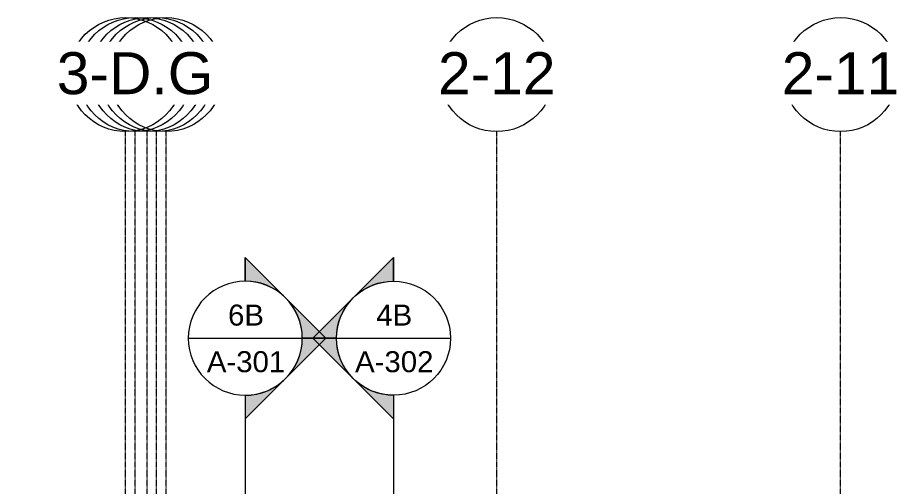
# Model space of a CAD drawing. Header units: inches. Extents: x 20230 to 40520, y -638 to 835.
# Drawn here: x 25745 to 26487, y 373 to 768 of the extents above; entities that cross this region are included whole.
import ezdxf

# ---------------------------------------------------------------- set-up
doc = ezdxf.new("R2010")
doc.units = ezdxf.units.IN
doc.header["$MEASUREMENT"] = 0
doc.linetypes.add('Grid Line 1_2_', pattern=[0.875, 0.5, -0.125, 0.125, -0.125])
for name, color, linetype, lineweight in [('G-ANNO-SYMB', 111, 'Continuous', 9), ('S-GRID', 1, 'Continuous', 9), ('S-GRID-IDEN', 1, 'Continuous', 9)]:
    doc.layers.add(name, color=color, linetype=linetype, lineweight=lineweight)
doc.styles.add('Arial_1', font='arial.ttf', dxfattribs={"height": 35.407186})
doc.styles.add('Arial_2', font='arial.ttf', dxfattribs={"height": 17.703593})

# ---------------------------------------------------------------- blocks, each defined once
blk = doc.blocks.new('Grid - Grid Head - Circle-14747-Elevation - South')
at = {"layer": 'S-GRID-IDEN'}
blk.add_circle((23085.89, 719.89), 48, dxfattribs=at)
blk = doc.blocks.new('Section - Section Head - Filled-1526-Elevation - South')
at = {"layer": 'G-ANNO-SYMB'}
h = blk.add_hatch(color=256, dxfattribs=at)
edge = h.paths.add_edge_path(flags=0)
edge.add_arc((22874.16, 497.8), 48.06, 47.9216, 90)
edge.add_line((22874.16, 545.86), (22874.16, 565.68))
edge.add_line((22874.16, 565.68), (22906.36, 533.47))
h = blk.add_hatch(color=256, dxfattribs=at)
edge = h.paths.add_edge_path(flags=0)
edge.add_line((22908.1, 531.74), (22942.04, 497.8))
edge.add_line((22942.04, 497.8), (22922.16, 497.8))
edge.add_arc((22874.16, 497.8), 48, 360, 405)
h = blk.add_hatch(color=256, dxfattribs=at)
edge = h.paths.add_edge_path(flags=0)
edge.add_arc((22874.16, 497.8), 48, 315, 360)
edge.add_line((22922.16, 497.8), (22942.04, 497.8))
edge.add_line((22942.04, 497.8), (22908.1, 463.85))
h = blk.add_hatch(color=256, dxfattribs=at)
edge = h.paths.add_edge_path(flags=0)
edge.add_line((22906.36, 462.12), (22874.16, 429.91))
edge.add_line((22874.16, 429.91), (22874.16, 449.73))
edge.add_arc((22874.16, 497.8), 48.06, 270, 312.0784)
for p, q in [((22942.04, 497.8), (22874.16, 565.68)), ((22874.16, 545.8), (22874.16, 565.68)), ((22906.36, 533.47), (22874.16, 565.68)), ((22874.16, 565.68), (22874.16, 545.86)), ((22942.04, 497.8), (22908.1, 531.74)), ((22942.04, 497.8), (22874.16, 429.91)), ((22908.1, 463.85), (22942.04, 497.8)), ((22922.16, 497.8), (22942.04, 497.8)), ((22942.04, 497.8), (22922.16, 497.8)), ((22874.16, 429.91), (22906.36, 462.12)), ((22874.16, 449.8), (22874.16, 429.91)), ((22874.16, 449.73), (22874.16, 429.91))]:
    blk.add_line(p, q, dxfattribs=at)
for radius, start, end in [(48, 90, 270), (48.06, 47.9216, 90), (48, 270, 90), (48, 360, 45), (48, 315, 360), (48.06, 270, 312.0784)]:
    blk.add_arc((22874.16, 497.8), radius, start, end, dxfattribs=at)

msp = doc.modelspace()

# ---------------------------------------------------------------- linework, layer by layer
at = {"layer": 'G-ANNO-SYMB'}
for p, q in [((25888.36, 497.8), (25984.36, 497.8)), ((26013.17, 497.8), (26109.17, 497.8)), ((25936.36, 449.8), (25936.36, -79.66)), ((26061.17, 449.8), (26061.17, -79.66))]:
    msp.add_line(p, q, dxfattribs=at)
at = {"layer": 'S-GRID', "linetype": 'Grid Line 1_2_'}
for p, q in [((25835.6, -28.56), (25835.6, 671.89)), ((25843.6, -28.56), (25843.6, 671.89)), ((25843.6, -28.56), (25843.6, 671.89)), ((25853.6, -28.56), (25853.6, 671.89)), ((25861.6, -28.56), (25861.6, 671.89)), ((25861.6, -28.56), (25861.6, 671.89)), ((25869.6, -28.56), (25869.6, 671.89)), ((26148.1, -28.56), (26148.1, 671.89)), ((26148.1, -28.56), (26148.1, 671.89)), ((26437.6, -28.56), (26437.6, 671.89)), ((26437.6, -28.56), (26437.6, 671.89))]:
    msp.add_line(p, q, dxfattribs=at)

# ---------------------------------------------------------------- block references
at = {"layer": 'G-ANNO-SYMB'}
msp.add_blockref('Section - Section Head - Filled-1526-Elevation - South', (3062.21, 0), dxfattribs=at)
at = {"layer": 'G-ANNO-SYMB', "extrusion": (0, 0, -1)}
msp.add_blockref('Section - Section Head - Filled-1526-Elevation - South', (-48935.32, 0), dxfattribs=at)
at = {"layer": 'S-GRID-IDEN'}
for p in [(2783.71, 0), (3062.21, 0), (3351.71, 0)]:
    msp.add_blockref('Grid - Grid Head - Circle-14747-Elevation - South', p, dxfattribs=at)

# ---------------------------------------------------------------- texts
at = {"layer": 'G-ANNO-SYMB', "char_height": 17.704, "attachment_point": 2, "line_spacing_factor": 0.938532, "style": 'Arial_2'}
for s, insert, width in [('6B', (25936.98, 526.13), 36.072), ('4B', (26061.78, 526.13), 36.072), ('A-301', (25936.98, 486.86), 78.624), ('A-302', (26061.78, 486.86), 78.624)]:
    msp.add_mtext(s, dxfattribs=dict(at, insert=insert, width=width))

# ---------------------------------------------------------------- next in the draw order: texts
at = {"layer": 'S-GRID-IDEN', "char_height": 35.407, "attachment_point": 2, "line_spacing_factor": 0.938532, "style": 'Arial_1', "bg_fill": 3, "box_fill_scale": 1.25, "bg_fill_color": 0, "bg_fill_transparency": 0}
for s, insert, width in [('3-E.G', (25869.59, 738.77), 153.792), ('1-12', (26148.09, 738.77), 117.936), ('1-11', (26437.59, 738.77), 117.936)]:
    msp.add_mtext(s, dxfattribs=dict(at, insert=insert, width=width))

# ---------------------------------------------------------------- next in the draw order: block references
at = {"layer": 'S-GRID-IDEN'}
for p in [(2775.71, 0), (3062.21, 0), (3351.71, 0)]:
    msp.add_blockref('Grid - Grid Head - Circle-14747-Elevation - South', p, dxfattribs=at)

# ---------------------------------------------------------------- next in the draw order: texts
at = {"layer": 'S-GRID-IDEN', "char_height": 35.407, "attachment_point": 2, "line_spacing_factor": 0.938532, "style": 'Arial_1', "bg_fill": 3, "box_fill_scale": 1.25, "bg_fill_color": 0, "bg_fill_transparency": 0}
for s, insert, width in [('3-E', (25861.59, 738.77), 91.584), ('2-12', (26148.09, 738.77), 117.936), ('2-11', (26437.59, 738.77), 117.936)]:
    msp.add_mtext(s, dxfattribs=dict(at, insert=insert, width=width))

# ---------------------------------------------------------------- next in the draw order: block references
at = {"layer": 'S-GRID-IDEN'}
msp.add_blockref('Grid - Grid Head - Circle-14747-Elevation - South', (2767.71, 0), dxfattribs=at)

# ---------------------------------------------------------------- next in the draw order: texts
at = {"layer": 'S-GRID-IDEN', "insert": (25853.59, 738.77), "char_height": 35.407, "width": 117.936, "attachment_point": 2, "line_spacing_factor": 0.938532, "style": 'Arial_1', "bg_fill": 3, "box_fill_scale": 1.25, "bg_fill_color": 0, "bg_fill_transparency": 0}
msp.add_mtext('1-13', dxfattribs=at)

# ---------------------------------------------------------------- next in the draw order: block references
at = {"layer": 'S-GRID-IDEN'}
msp.add_blockref('Grid - Grid Head - Circle-14747-Elevation - South', (2757.71, 0), dxfattribs=at)

# ---------------------------------------------------------------- next in the draw order: texts
at = {"layer": 'S-GRID-IDEN', "insert": (25843.59, 738.77), "char_height": 35.407, "width": 180.144, "attachment_point": 2, "line_spacing_factor": 0.938532, "style": 'Arial_1', "bg_fill": 3, "box_fill_scale": 1.25, "bg_fill_color": 0, "bg_fill_transparency": 0}
msp.add_mtext('1-13.G', dxfattribs=at)

# ---------------------------------------------------------------- next in the draw order: block references
at = {"layer": 'S-GRID-IDEN'}
msp.add_blockref('Grid - Grid Head - Circle-14747-Elevation - South', (2775.71, 0), dxfattribs=at)

# ---------------------------------------------------------------- next in the draw order: texts
at = {"layer": 'S-GRID-IDEN', "insert": (25861.59, 738.77), "char_height": 35.407, "width": 117.936, "attachment_point": 2, "line_spacing_factor": 0.938532, "style": 'Arial_1', "bg_fill": 3, "box_fill_scale": 1.25, "bg_fill_color": 0, "bg_fill_transparency": 0}
msp.add_mtext('2-13', dxfattribs=at)

# ---------------------------------------------------------------- next in the draw order: block references
at = {"layer": 'S-GRID-IDEN'}
msp.add_blockref('Grid - Grid Head - Circle-14747-Elevation - South', (2749.71, 0), dxfattribs=at)

# ---------------------------------------------------------------- next in the draw order: texts
at = {"layer": 'S-GRID-IDEN', "insert": (25835.59, 738.77), "char_height": 35.407, "width": 94.608, "attachment_point": 2, "line_spacing_factor": 0.938532, "style": 'Arial_1', "bg_fill": 3, "box_fill_scale": 1.25, "bg_fill_color": 0, "bg_fill_transparency": 0}
msp.add_mtext('3-D', dxfattribs=at)

# ---------------------------------------------------------------- next in the draw order: block references
at = {"layer": 'S-GRID-IDEN'}
msp.add_blockref('Grid - Grid Head - Circle-14747-Elevation - South', (2757.71, 0), dxfattribs=at)

# ---------------------------------------------------------------- next in the draw order: texts
at = {"layer": 'S-GRID-IDEN', "insert": (25843.59, 738.77), "char_height": 35.407, "width": 156.816, "attachment_point": 2, "line_spacing_factor": 0.938532, "style": 'Arial_1', "bg_fill": 3, "box_fill_scale": 1.25, "bg_fill_color": 0, "bg_fill_transparency": 0}
msp.add_mtext('3-D.G', dxfattribs=at)

doc.saveas('drawing.dxf')
